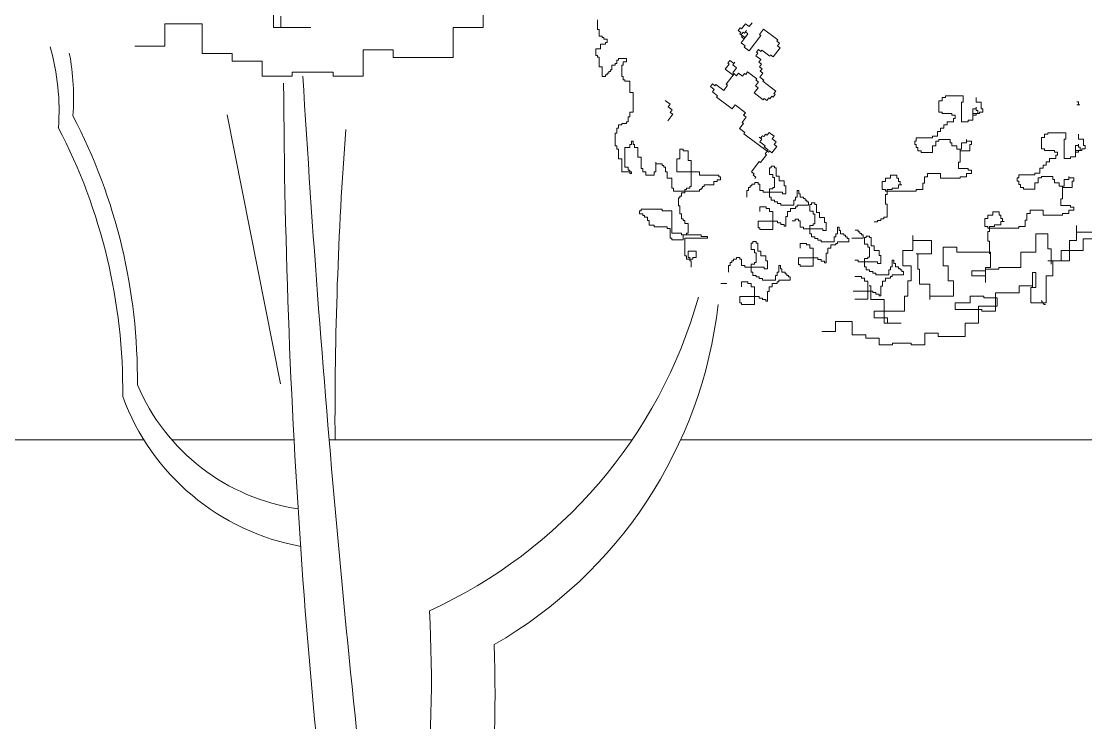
# Model space of a CAD drawing. Header units: millimetres. Extents: x -213 to 151, y -74 to 135.
# Drawn here: x 75.7632 to 76.0182, y -57.332 to -57.1639 of the extents above; entities that cross this region are included whole.
import ezdxf

# ---------------------------------------------------------------- set-up
doc = ezdxf.new("R2010")
doc.units = ezdxf.units.MM
doc.header["$LTSCALE"] = 15
doc.layers.add('JJ2', color=3, linetype='Continuous')

# ---------------------------------------------------------------- blocks, each defined once
blk = doc.blocks.new('sf')
at = {"color": 84, "lineweight": 5}
for p, q in [((17883.92, 471463.9), (17883.92, 471487.85)), ((17979.79, 471463.9), (17979.79, 471481.01)), ((17887.34, 471469.03), (17887.34, 471463.9)), ((18032.05, 471462.92), (18032.05, 471467.36)), ((17834.27, 471455.35), (17834.27, 471465.61)), ((17834.27, 471465.61), (17851.39, 471465.61)), ((17851.39, 471465.61), (17851.39, 471451.92)), ((17901.04, 471463.9), (17883.92, 471463.9)), ((17887.34, 471463.9), (17901.04, 471463.9)), ((17966.1, 471450.21), (17966.1, 471463.9)), ((17966.1, 471463.9), (17979.79, 471463.9)), ((18032.79, 471462.92), (18032.05, 471462.92)), ((18032.79, 471459.97), (18032.79, 471462.92)), ((18097.33, 471463.67), (18096.44, 471462.49)), ((18096.44, 471462.49), (18097.63, 471461.6)), ((18097.63, 471461.6), (18097.18, 471461.01)), ((18097.92, 471463.23), (18097.33, 471463.67)), ((18098.66, 471461.75), (18097.78, 471460.56)), ((18099.7, 471465.59), (18097.92, 471463.23)), ((18099.25, 471461.3), (18098.66, 471461.75)), ((18100.14, 471462.48), (18099.25, 471461.3)), ((18101.47, 471464.26), (18099.7, 471465.59)), ((18099.7, 471461.89), (18100.14, 471462.48)), ((18100.88, 471461.01), (18099.7, 471461.89)), ((18102.81, 471466.03), (18101.47, 471464.26)), ((18106.21, 471460.7), (18107.98, 471463.07)), ((18107.98, 471463.07), (18114.49, 471458.18)), ((18034.27, 471459.97), (18032.79, 471459.97)), ((18034.27, 471459.23), (18034.27, 471459.97)), ((18035.01, 471459.23), (18034.27, 471459.23)), ((18035.01, 471458.49), (18035.01, 471459.23)), ((18036.49, 471458.49), (18035.01, 471458.49)), ((18035.75, 471456.27), (18035.75, 471457.01)), ((18035.75, 471457.01), (18036.49, 471457.01)), ((18036.49, 471457.01), (18036.49, 471458.49)), ((18097.18, 471461.01), (18098.37, 471460.12)), ((18099.55, 471459.23), (18097.77, 471456.87)), ((18097.77, 471456.87), (18099.55, 471455.53)), ((18097.78, 471460.56), (18099.55, 471459.23)), ((18098.37, 471460.12), (18097.92, 471459.53)), ((18097.92, 471459.53), (18099.11, 471458.64)), ((18099.11, 471458.64), (18100.88, 471461.01)), ((18101.47, 471453.16), (18106.8, 471460.26)), ((18106.8, 471460.26), (18106.21, 471460.7)), ((18114.49, 471458.18), (18114.05, 471457.59)), ((18114.05, 471457.59), (18115.23, 471456.7)), ((18115.23, 471456.7), (18114.35, 471455.52)), ((17820.57, 471455.35), (17834.27, 471455.35)), ((17851.39, 471451.92), (17865.08, 471451.92)), ((17865.08, 471451.92), (17865.08, 471448.5)), ((17925.01, 471453.63), (17938.7, 471453.63)), ((17925.01, 471441.66), (17925.01, 471453.63)), ((17938.7, 471453.63), (17938.7, 471450.21)), ((18031.31, 471451.09), (18031.31, 471454.05)), ((18031.31, 471454.05), (18033.53, 471454.05)), ((18033.53, 471456.27), (18035.75, 471456.27)), ((18033.53, 471454.05), (18033.53, 471456.27)), ((18099.55, 471455.53), (18099.11, 471454.94)), ((18099.11, 471454.94), (18101.47, 471453.16)), ((18105.32, 471452.13), (18104.43, 471450.94)), ((18105.62, 471453.75), (18104.73, 471452.57)), ((18104.73, 471452.57), (18105.32, 471452.13)), ((18106.8, 471452.86), (18105.62, 471453.75)), ((18107.24, 471453.46), (18106.8, 471452.86)), ((18110.79, 471450.79), (18107.24, 471453.46)), ((18115.53, 471454.63), (18112.42, 471450.49)), ((18114.35, 471455.52), (18115.53, 471454.63)), ((17865.08, 471448.5), (17878.78, 471448.5)), ((17878.78, 471448.5), (17878.78, 471441.66)), ((17938.7, 471450.21), (17966.1, 471450.21)), ((18032.05, 471451.09), (18031.31, 471451.09)), ((18032.05, 471450.35), (18032.05, 471451.09)), ((18032.79, 471450.35), (18032.05, 471450.35)), ((18032.79, 471445.92), (18032.79, 471450.35)), ((18040.93, 471447.4), (18040.19, 471447.4)), ((18040.19, 471447.4), (18040.19, 471446.66)), ((18041.67, 471448.87), (18040.93, 471448.87)), ((18040.93, 471448.87), (18040.93, 471447.4)), ((18045.37, 471449.61), (18041.67, 471449.61)), ((18041.67, 471449.61), (18041.67, 471448.87)), ((18043.89, 471446.66), (18043.89, 471448.14)), ((18043.89, 471448.14), (18045.37, 471448.14)), ((18045.37, 471448.14), (18045.37, 471449.61)), ((18090.52, 471444.74), (18092.3, 471447.11)), ((18091.71, 471447.55), (18092.6, 471448.73)), ((18092.3, 471447.11), (18091.71, 471447.55)), ((18092.6, 471448.73), (18094.37, 471447.4)), ((18094.81, 471447.99), (18093.93, 471446.81)), ((18094.37, 471447.4), (18094.81, 471447.99)), ((18104.43, 471450.94), (18106.8, 471449.17)), ((18106.8, 471449.17), (18105.91, 471447.98)), ((18105.91, 471447.98), (18107.09, 471447.09)), ((18107.09, 471447.09), (18106.21, 471445.91)), ((18111.24, 471451.38), (18110.79, 471450.79)), ((18112.42, 471450.49), (18111.24, 471451.38)), ((17892.48, 471441.66), (17892.48, 471443.37)), ((17892.48, 471443.37), (17911.31, 471443.37)), ((17911.31, 471443.37), (17911.31, 471441.66)), ((18034.27, 471445.92), (18032.79, 471445.92)), ((18034.27, 471441.48), (18034.27, 471445.92)), ((18036.49, 471442.22), (18035.75, 471442.22)), ((18035.75, 471442.22), (18035.75, 471441.48)), ((18037.23, 471442.96), (18036.49, 471442.96)), ((18036.49, 471442.96), (18036.49, 471442.22)), ((18037.97, 471443.7), (18037.23, 471443.7)), ((18037.23, 471443.7), (18037.23, 471442.96)), ((18038.71, 471444.44), (18037.97, 471444.44)), ((18037.97, 471444.44), (18037.97, 471443.7)), ((18040.19, 471446.66), (18038.71, 471446.66)), ((18038.71, 471446.66), (18038.71, 471444.44)), ((18043.15, 471441.48), (18043.15, 471446.66)), ((18043.15, 471446.66), (18043.89, 471446.66)), ((18094.07, 471442.08), (18090.52, 471444.74)), ((18094.52, 471442.67), (18090.97, 471437.94)), ((18093.93, 471446.81), (18095.7, 471445.48)), ((18095.7, 471445.48), (18093.93, 471443.11)), ((18093.93, 471443.11), (18094.52, 471442.67)), ((18094.52, 471442.67), (18094.07, 471442.08)), ((18095.7, 471441.78), (18094.52, 471442.67)), ((18096.59, 471442.96), (18095.7, 471441.78)), ((18098.36, 471441.63), (18096.59, 471442.96)), ((18099.25, 471442.81), (18098.36, 471441.63)), ((18099.84, 471442.37), (18099.25, 471442.81)), ((18100.73, 471443.55), (18099.84, 471442.37)), ((18104.88, 471440.44), (18100.73, 471443.55)), ((18106.21, 471445.91), (18107.39, 471445.02)), ((18107.69, 471442.95), (18106.35, 471441.18)), ((18107.39, 471445.02), (18106.5, 471443.84)), ((18106.5, 471443.84), (18107.69, 471442.95)), ((17878.78, 471441.66), (17892.48, 471441.66)), ((17911.31, 471441.66), (17925.01, 471441.66)), ((18035.75, 471441.48), (18034.27, 471441.48)), ((18043.89, 471441.48), (18043.15, 471441.48)), ((18043.89, 471440), (18043.89, 471441.48)), ((18044.63, 471440), (18043.89, 471440)), ((18044.63, 471439.26), (18044.63, 471440)), ((18046.85, 471439.26), (18044.63, 471439.26)), ((18046.85, 471434.09), (18046.85, 471439.26)), ((18084.6, 471438.09), (18083.72, 471436.91)), ((18085.79, 471437.2), (18084.6, 471438.09)), ((18086.23, 471437.79), (18085.79, 471437.2)), ((18089.78, 471435.13), (18086.23, 471437.79)), ((18091.56, 471437.49), (18089.78, 471435.13)), ((18090.97, 471437.94), (18091.56, 471437.49)), ((18104.28, 471437.19), (18105.61, 471438.96)), ((18105.47, 471436.3), (18104.28, 471437.19)), ((18104.43, 471439.85), (18104.88, 471440.44)), ((18105.61, 471438.96), (18104.43, 471439.85)), ((18106.35, 471441.18), (18108.13, 471439.85)), ((18108.13, 471439.85), (18107.69, 471439.25)), ((18107.69, 471439.25), (18113.6, 471434.81)), ((18048.33, 471434.09), (18046.85, 471434.09)), ((18048.33, 471425.21), (18048.33, 471434.09)), ((18083.72, 471436.91), (18085.49, 471435.58)), ((18085.49, 471435.58), (18084.6, 471434.39)), ((18084.6, 471434.39), (18086.97, 471432.62)), ((18086.97, 471432.62), (18086.53, 471432.02)), ((18103.69, 471433.93), (18105.47, 471436.3)), ((18107.83, 471430.82), (18103.69, 471433.93)), ((18111.83, 471432.45), (18110.94, 471431.26)), ((18112.42, 471432), (18111.83, 471432.45)), ((18113.31, 471433.18), (18112.42, 471432)), ((18113.6, 471434.81), (18112.72, 471433.63)), ((18112.72, 471433.63), (18113.31, 471433.18)), ((18199.29, 471432.61), (18191.15, 471432.61)), ((18191.15, 471432.61), (18191.15, 471431.87)), ((18199.29, 471429.65), (18199.29, 471432.61)), ((18065.31, 471428.74), (18062.95, 471430.52)), ((18064.43, 471427.56), (18065.31, 471428.74)), ((18066.2, 471426.23), (18064.43, 471427.56)), ((18086.53, 471432.02), (18093.63, 471426.69)), ((18093.63, 471426.69), (18094.96, 471428.47)), ((18094.96, 471428.47), (18099.69, 471424.91)), ((18108.28, 471431.41), (18107.83, 471430.82)), ((18109.46, 471430.53), (18108.28, 471431.41)), ((18110.35, 471431.71), (18109.46, 471430.53)), ((18110.94, 471431.26), (18110.35, 471431.71)), ((18189.67, 471430.39), (18188.19, 471430.39)), ((18188.19, 471430.39), (18188.19, 471425.21)), ((18191.15, 471431.87), (18189.67, 471431.87)), ((18189.67, 471431.87), (18189.67, 471430.39)), ((18198.55, 471429.65), (18199.29, 471429.65)), ((18198.55, 471420.78), (18198.55, 471429.65)), ((18205.21, 471431.87), (18205.21, 471429.65)), ((18205.21, 471429.65), (18207.43, 471429.65)), ((18205.21, 471426.69), (18205.21, 471427.43)), ((18205.21, 471427.43), (18205.21, 471425.95)), ((18207.43, 471429.65), (18207.43, 471426.69)), ((18251.15, 471429.91), (18251.89, 471429.91)), ((18252.63, 471428.43), (18251.15, 471428.43)), ((18251.89, 471429.91), (18251.89, 471428.43)), ((18251.89, 471428.43), (18252.63, 471428.43)), ((18046.11, 471420.78), (18046.11, 471423)), ((18046.11, 471423), (18046.85, 471423)), ((18046.85, 471425.21), (18048.33, 471425.21)), ((18046.85, 471423), (18046.85, 471425.21)), ((18064.28, 471421.2), (18066.5, 471424.16)), ((18065.31, 471425.05), (18066.2, 471426.23)), ((18066.5, 471424.16), (18065.31, 471425.05)), ((18099.99, 471422.84), (18098.21, 471420.48)), ((18099.69, 471424.91), (18098.81, 471423.73)), ((18098.81, 471423.73), (18099.99, 471422.84)), ((18188.19, 471425.21), (18189.67, 471425.21)), ((18189.67, 471425.21), (18189.67, 471424.47)), ((18189.67, 471424.47), (18194.11, 471424.47)), ((18194.11, 471424.47), (18194.11, 471423.73)), ((18194.11, 471423.73), (18195.59, 471423.73)), ((18195.59, 471423.73), (18195.59, 471422.26)), ((18203.73, 471423.73), (18203.73, 471426.69)), ((18203.73, 471426.69), (18205.21, 471426.69)), ((18205.95, 471424.47), (18203.73, 471424.47)), ((18203.73, 471424.47), (18203.73, 471421.52)), ((18205.21, 471423.73), (18203.73, 471423.73)), ((18205.21, 471425.95), (18205.95, 471425.95)), ((18206.69, 471424.47), (18205.21, 471424.47)), ((18205.21, 471424.47), (18205.21, 471423.73)), ((18205.95, 471425.95), (18205.95, 471424.47)), ((18208.17, 471425.21), (18206.69, 471425.21)), ((18206.69, 471425.21), (18206.69, 471424.47)), ((18207.43, 471426.69), (18208.17, 471426.69)), ((18208.17, 471426.69), (18208.17, 471425.21)), ((18040.93, 471415.6), (18040.93, 471417.82)), ((18040.93, 471417.82), (18041.67, 471417.82)), ((18041.67, 471417.82), (18041.67, 471419.3)), ((18041.67, 471419.3), (18043.15, 471419.3)), ((18043.15, 471419.3), (18043.15, 471420.04)), ((18043.15, 471420.04), (18045.37, 471420.04)), ((18045.37, 471420.04), (18045.37, 471420.78)), ((18045.37, 471420.78), (18046.11, 471420.78)), ((18098.81, 471420.03), (18097.03, 471417.67)), ((18097.03, 471417.67), (18099.4, 471415.89)), ((18098.21, 471420.48), (18098.81, 471420.03)), ((18190.41, 471417.82), (18188.93, 471417.82)), ((18188.93, 471417.82), (18188.93, 471416.34)), ((18191.89, 471419.3), (18190.41, 471419.3)), ((18190.41, 471419.3), (18190.41, 471417.82)), ((18194.85, 471420.78), (18191.89, 471420.78)), ((18191.89, 471420.78), (18191.89, 471419.3)), ((18195.59, 471422.26), (18194.85, 471422.26)), ((18194.85, 471422.26), (18194.85, 471420.78)), ((18201.51, 471420.78), (18198.55, 471420.78)), ((18203.73, 471421.52), (18201.51, 471421.52)), ((18201.51, 471421.52), (18201.51, 471420.78)), ((18040.19, 471409.69), (18040.19, 471415.6)), ((18040.19, 471415.6), (18040.93, 471415.6)), ((18099.4, 471415.89), (18098.95, 471415.3)), ((18098.95, 471415.3), (18110.2, 471406.86)), ((18106.06, 471413.66), (18107.24, 471412.78)), ((18106.65, 471413.22), (18106.06, 471413.66)), ((18107.24, 471412.78), (18106.35, 471411.59)), ((18107.54, 471414.4), (18106.65, 471413.22)), ((18108.13, 471413.96), (18107.54, 471414.4)), ((18109.02, 471415.14), (18108.13, 471413.96)), ((18109.61, 471414.7), (18109.02, 471415.14)), ((18110.49, 471415.88), (18109.61, 471414.7)), ((18112.86, 471414.1), (18110.49, 471415.88)), ((18111.97, 471412.92), (18112.86, 471414.1)), ((18113.75, 471411.59), (18111.97, 471412.92)), ((18185.23, 471413.38), (18177.83, 471413.38)), ((18177.83, 471413.38), (18177.83, 471411.9)), ((18187.45, 471414.12), (18185.23, 471414.12)), ((18185.23, 471414.12), (18185.23, 471413.38)), ((18188.93, 471416.34), (18187.45, 471416.34)), ((18187.45, 471416.34), (18187.45, 471414.12)), ((18235.01, 471413.55), (18235.01, 471408.37)), ((18236.49, 471413.55), (18235.01, 471413.55)), ((18236.49, 471415.03), (18236.49, 471413.55)), ((18237.97, 471415.03), (18236.49, 471415.03)), ((18237.97, 471415.77), (18237.97, 471415.03)), ((18246.11, 471415.77), (18237.97, 471415.77)), ((18245.37, 471403.94), (18245.37, 471412.81)), ((18245.37, 471412.81), (18246.11, 471412.81)), ((18246.11, 471412.81), (18246.11, 471415.77)), ((18252.03, 471415.03), (18252.03, 471412.81)), ((18252.03, 471412.81), (18254.25, 471412.81)), ((18254.25, 471412.81), (18254.25, 471409.85)), ((18040.93, 471409.69), (18040.19, 471409.69)), ((18040.93, 471408.21), (18040.93, 471409.69)), ((18041.67, 471408.21), (18040.93, 471408.21)), ((18041.67, 471403.77), (18041.67, 471408.21)), ((18046.85, 471408.95), (18044.63, 471408.95)), ((18044.63, 471408.95), (18044.63, 471400.07)), ((18047.59, 471410.43), (18046.85, 471410.43)), ((18046.85, 471410.43), (18046.85, 471408.95)), ((18048.33, 471411.9), (18047.59, 471411.9)), ((18047.59, 471411.9), (18047.59, 471410.43)), ((18048.33, 471410.43), (18048.33, 471411.9)), ((18049.07, 471410.43), (18048.33, 471410.43)), ((18049.07, 471408.95), (18049.07, 471410.43)), ((18050.55, 471408.95), (18049.07, 471408.95)), ((18050.55, 471404.51), (18050.55, 471408.95)), ((18071.27, 471408.21), (18069.79, 471408.21)), ((18069.79, 471408.21), (18069.79, 471403.77)), ((18071.27, 471407.47), (18071.27, 471408.21)), ((18106.35, 471411.59), (18108.72, 471409.82)), ((18108.72, 471409.82), (18108.27, 471409.23)), ((18108.27, 471409.23), (18110.05, 471407.89)), ((18110.05, 471407.89), (18108.72, 471406.12)), ((18111.83, 471406.56), (18114.05, 471409.52)), ((18112.86, 471410.4), (18113.75, 471411.59)), ((18114.05, 471409.52), (18112.86, 471410.4)), ((18177.83, 471411.9), (18177.09, 471411.9)), ((18177.09, 471411.9), (18177.09, 471410.43)), ((18177.09, 471410.43), (18177.83, 471410.43)), ((18177.83, 471410.43), (18177.83, 471408.95)), ((18177.83, 471408.95), (18178.57, 471408.95)), ((18178.57, 471408.95), (18178.57, 471407.47)), ((18185.23, 471406.73), (18185.23, 471409.69)), ((18185.23, 471409.69), (18186.71, 471409.69)), ((18186.71, 471409.69), (18186.71, 471411.9)), ((18186.71, 471411.9), (18188.19, 471411.9)), ((18188.19, 471411.9), (18188.19, 471412.64)), ((18188.19, 471412.64), (18193.37, 471412.64)), ((18193.37, 471412.64), (18193.37, 471411.17)), ((18193.37, 471411.17), (18194.11, 471411.17)), ((18194.11, 471411.17), (18194.11, 471409.69)), ((18194.11, 471409.69), (18196.33, 471409.69)), ((18196.33, 471409.69), (18196.33, 471408.21)), ((18196.33, 471408.21), (18197.81, 471408.21)), ((18197.81, 471408.21), (18197.81, 471407.47)), ((18198.55, 471408.21), (18197.81, 471408.21)), ((18197.81, 471408.21), (18197.81, 471402.29)), ((18200.77, 471411.17), (18198.55, 471411.17)), ((18198.55, 471411.17), (18198.55, 471408.21)), ((18200.77, 471411.9), (18200.77, 471412.64)), ((18200.77, 471412.64), (18200.77, 471411.17)), ((18202.99, 471411.9), (18200.77, 471411.9)), ((18202.25, 471407.47), (18202.25, 471410.43)), ((18202.25, 471410.43), (18202.99, 471410.43)), ((18202.99, 471410.43), (18202.99, 471411.9)), ((18235.01, 471408.37), (18236.49, 471408.37)), ((18236.49, 471408.37), (18236.49, 471407.63)), ((18250.55, 471409.85), (18252.03, 471409.85)), ((18250.55, 471406.9), (18250.55, 471409.85)), ((18252.03, 471410.59), (18252.03, 471409.11)), ((18252.03, 471409.85), (18252.03, 471410.59)), ((18252.03, 471409.11), (18252.77, 471409.11)), ((18252.77, 471409.11), (18252.77, 471407.63)), ((18253.51, 471408.37), (18253.51, 471407.63)), ((18254.99, 471408.37), (18253.51, 471408.37)), ((18254.25, 471409.85), (18254.99, 471409.85)), ((18254.99, 471409.85), (18254.99, 471408.37)), ((18043.15, 471403.77), (18041.67, 471403.77)), ((18043.15, 471397.86), (18043.15, 471403.77)), ((18052.03, 471404.51), (18050.55, 471404.51)), ((18052.03, 471399.33), (18052.03, 471404.51)), ((18069.79, 471403.77), (18068.31, 471403.77)), ((18068.31, 471403.77), (18068.31, 471397.86)), ((18073.49, 471407.47), (18071.27, 471407.47)), ((18073.49, 471403.03), (18073.49, 471407.47)), ((18074.97, 471403.03), (18073.49, 471403.03)), ((18074.97, 471391.2), (18074.97, 471403.03)), ((18109.31, 471405.67), (18106.65, 471402.13)), ((18108.72, 471406.12), (18109.31, 471405.67)), ((18110.2, 471406.86), (18110.64, 471407.45)), ((18110.64, 471407.45), (18111.83, 471406.56)), ((18178.57, 471407.47), (18180.05, 471407.47)), ((18180.05, 471407.47), (18180.05, 471406.73)), ((18180.05, 471406.73), (18185.23, 471406.73)), ((18197.81, 471407.47), (18202.25, 471407.47)), ((18236.49, 471407.63), (18240.93, 471407.63)), ((18238.71, 471403.94), (18238.71, 471402.46)), ((18241.67, 471403.94), (18238.71, 471403.94)), ((18240.93, 471407.63), (18240.93, 471406.9)), ((18240.93, 471406.9), (18242.41, 471406.9)), ((18241.67, 471405.42), (18241.67, 471403.94)), ((18242.41, 471405.42), (18241.67, 471405.42)), ((18242.41, 471406.9), (18242.41, 471405.42)), ((18248.33, 471403.94), (18245.37, 471403.94)), ((18248.33, 471404.68), (18248.33, 471403.94)), ((18250.55, 471404.68), (18248.33, 471404.68)), ((18250.55, 471407.63), (18250.55, 471404.68)), ((18252.77, 471407.63), (18250.55, 471407.63)), ((18252.03, 471406.9), (18250.55, 471406.9)), ((18252.03, 471407.63), (18252.03, 471406.9)), ((18253.51, 471407.63), (18252.03, 471407.63)), ((18044.63, 471400.07), (18046.11, 471400.07)), ((18046.11, 471400.07), (18046.11, 471398.6)), ((18046.11, 471398.6), (18046.85, 471398.6)), ((18046.85, 471398.6), (18046.85, 471397.12)), ((18052.77, 471399.33), (18052.03, 471399.33)), ((18052.77, 471397.86), (18052.77, 471399.33)), ((18058.69, 471401.55), (18058.69, 471402.29)), ((18058.69, 471402.29), (18058.69, 471397.86)), ((18061.65, 471401.55), (18058.69, 471401.55)), ((18061.65, 471400.81), (18061.65, 471401.55)), ((18062.39, 471400.81), (18061.65, 471400.81)), ((18062.39, 471400.07), (18062.39, 471400.81)), ((18063.13, 471400.07), (18062.39, 471400.07)), ((18063.13, 471397.86), (18063.13, 471400.07)), ((18106.05, 471402.57), (18102.5, 471397.84)), ((18106.65, 471402.13), (18106.05, 471402.57)), ((18111.47, 471399.65), (18110.73, 471399.65)), ((18110.73, 471399.65), (18110.73, 471396.69)), ((18112.95, 471400.39), (18111.47, 471400.39)), ((18111.47, 471400.39), (18111.47, 471399.65)), ((18112.95, 471399.65), (18112.95, 471400.39)), ((18113.69, 471399.65), (18112.95, 471399.65)), ((18113.69, 471395.95), (18113.69, 471399.65)), ((18197.81, 471402.29), (18197.07, 471402.29)), ((18197.07, 471402.29), (18197.07, 471399.33)), ((18197.07, 471399.33), (18201.51, 471399.33)), ((18201.51, 471399.33), (18201.51, 471398.6)), ((18201.51, 471398.6), (18202.99, 471398.6)), ((18202.99, 471398.6), (18202.99, 471397.12)), ((18234.27, 471399.5), (18234.27, 471397.28)), ((18235.75, 471399.5), (18234.27, 471399.5)), ((18235.75, 471400.98), (18235.75, 471399.5)), ((18237.23, 471400.98), (18235.75, 471400.98)), ((18237.23, 471402.46), (18237.23, 471400.98)), ((18238.71, 471402.46), (18237.23, 471402.46)), ((18047.59, 471397.86), (18043.15, 471397.86)), ((18046.85, 471397.12), (18047.59, 471397.12)), ((18047.59, 471397.12), (18047.59, 471397.86)), ((18054.25, 471397.86), (18052.77, 471397.86)), ((18054.25, 471396.38), (18054.25, 471397.86)), ((18057.95, 471396.38), (18054.25, 471396.38)), ((18058.69, 471397.86), (18057.95, 471397.86)), ((18057.95, 471397.86), (18057.95, 471396.38)), ((18063.87, 471397.86), (18063.13, 471397.86)), ((18063.87, 471394.9), (18063.87, 471397.86)), ((18066.09, 471394.9), (18063.87, 471394.9)), ((18066.09, 471390.46), (18066.09, 471394.9)), ((18068.31, 471397.86), (18078.67, 471397.86)), ((18078.67, 471397.86), (18078.67, 471396.38)), ((18078.67, 471396.38), (18087.55, 471396.38)), ((18085.33, 471393.42), (18085.33, 471391.94)), ((18086.81, 471393.42), (18085.33, 471393.42)), ((18088.29, 471394.16), (18086.81, 471394.16)), ((18086.81, 471394.16), (18086.81, 471393.42)), ((18087.55, 471396.38), (18087.55, 471395.64)), ((18087.55, 471395.64), (18088.29, 471395.64)), ((18088.29, 471395.64), (18088.29, 471394.16)), ((18102.5, 471397.84), (18103.69, 471396.95)), ((18103.69, 471396.95), (18103.24, 471396.36)), ((18103.24, 471396.36), (18104.43, 471395.47)), ((18104.43, 471395.47), (18103.98, 471394.88)), ((18110.73, 471396.69), (18112.21, 471396.69)), ((18112.21, 471396.69), (18112.21, 471395.21)), ((18112.21, 471395.21), (18112.95, 471395.21)), ((18112.95, 471395.21), (18112.95, 471390.77)), ((18115.17, 471395.95), (18113.69, 471395.95)), ((18115.17, 471393.73), (18115.17, 471395.95)), ((18117.39, 471393.73), (18115.17, 471393.73)), ((18117.39, 471391.51), (18117.39, 471393.73)), ((18162.29, 471393.42), (18163.77, 471393.42)), ((18162.29, 471389.72), (18162.29, 471393.42)), ((18163.77, 471393.42), (18163.77, 471394.9)), ((18163.77, 471394.9), (18165.99, 471394.9)), ((18165.99, 471394.9), (18165.99, 471396.38)), ((18165.99, 471396.38), (18168.95, 471396.38)), ((18168.95, 471396.38), (18168.95, 471394.9)), ((18168.95, 471394.9), (18169.69, 471394.9)), ((18169.69, 471394.9), (18169.69, 471393.42)), ((18169.69, 471393.42), (18170.43, 471393.42)), ((18170.43, 471393.42), (18170.43, 471391.94)), ((18181.53, 471395.64), (18181.53, 471392.68)), ((18183.01, 471395.64), (18181.53, 471395.64)), ((18188.93, 471397.12), (18183.01, 471397.12)), ((18183.01, 471397.12), (18183.01, 471395.64)), ((18188.93, 471394.9), (18188.93, 471397.12)), ((18197.81, 471394.9), (18188.93, 471394.9)), ((18200.77, 471395.64), (18197.81, 471395.64)), ((18197.81, 471395.64), (18197.81, 471394.9)), ((18202.99, 471397.12), (18200.77, 471397.12)), ((18200.77, 471397.12), (18200.77, 471395.64)), ((18223.91, 471395.06), (18223.91, 471393.59)), ((18224.65, 471395.06), (18223.91, 471395.06)), ((18223.91, 471393.59), (18224.65, 471393.59)), ((18224.65, 471396.54), (18224.65, 471395.06)), ((18232.05, 471396.54), (18224.65, 471396.54)), ((18224.65, 471393.59), (18224.65, 471392.11)), ((18232.05, 471397.28), (18232.05, 471396.54)), ((18234.27, 471397.28), (18232.05, 471397.28)), ((18233.53, 471395.06), (18235.01, 471395.06)), ((18233.53, 471392.85), (18233.53, 471395.06)), ((18235.01, 471395.8), (18240.19, 471395.8)), ((18235.01, 471395.06), (18235.01, 471395.8)), ((18240.19, 471395.8), (18240.19, 471394.33)), ((18240.19, 471394.33), (18240.93, 471394.33)), ((18240.93, 471394.33), (18240.93, 471392.85)), ((18245.37, 471394.33), (18245.37, 471391.37)), ((18247.59, 471394.33), (18245.37, 471394.33)), ((18247.59, 471395.8), (18247.59, 471394.33)), ((18247.59, 471395.06), (18247.59, 471395.8)), ((18249.81, 471395.06), (18247.59, 471395.06)), ((18249.07, 471393.59), (18249.81, 471393.59)), ((18249.07, 471390.63), (18249.07, 471393.59)), ((18249.81, 471393.59), (18249.81, 471395.06)), ((18066.83, 471390.46), (18066.09, 471390.46)), ((18066.83, 471388.98), (18066.83, 471390.46)), ((18078.67, 471388.98), (18066.83, 471388.98)), ((18072.01, 471388.24), (18072.01, 471389.72)), ((18072.01, 471389.72), (18072.75, 471389.72)), ((18072.75, 471389.72), (18072.75, 471390.46)), ((18072.75, 471390.46), (18074.23, 471390.46)), ((18074.23, 471391.2), (18074.97, 471391.2)), ((18074.23, 471390.46), (18074.23, 471391.2)), ((18079.41, 471389.72), (18078.67, 471389.72)), ((18078.67, 471389.72), (18078.67, 471388.98)), ((18080.15, 471390.46), (18079.41, 471390.46)), ((18079.41, 471390.46), (18079.41, 471389.72)), ((18080.89, 471391.2), (18080.15, 471391.2)), ((18080.15, 471391.2), (18080.15, 471390.46)), ((18085.33, 471391.94), (18080.89, 471391.94)), ((18080.89, 471391.94), (18080.89, 471391.2)), ((18100.37, 471386.34), (18100.37, 471389.3)), ((18100.37, 471389.3), (18101.11, 471389.3)), ((18101.11, 471389.3), (18101.11, 471390.77)), ((18101.11, 471390.77), (18101.85, 471390.77)), ((18101.85, 471390.77), (18101.85, 471391.51)), ((18101.85, 471391.51), (18102.59, 471391.51)), ((18102.59, 471391.51), (18102.59, 471392.25)), ((18102.59, 471392.25), (18104.07, 471392.25)), ((18104.07, 471392.25), (18104.07, 471392.99)), ((18104.07, 471392.99), (18105.55, 471392.99)), ((18105.55, 471392.99), (18105.55, 471392.25)), ((18105.55, 471392.25), (18106.29, 471392.25)), ((18106.29, 471392.25), (18106.29, 471389.3)), ((18106.29, 471389.3), (18107.77, 471389.3)), ((18107.77, 471389.3), (18107.77, 471388.56)), ((18107.77, 471388.56), (18116.65, 471388.56)), ((18112.21, 471390.03), (18110.73, 471390.03)), ((18110.73, 471390.03), (18110.73, 471386.34)), ((18112.95, 471390.77), (18112.21, 471390.77)), ((18112.21, 471390.77), (18112.21, 471390.03)), ((18116.65, 471388.56), (18116.65, 471387.82)), ((18118.13, 471391.51), (18117.39, 471391.51)), ((18118.13, 471387.82), (18118.13, 471391.51)), ((18123.31, 471386.34), (18123.31, 471389.3)), ((18123.31, 471389.3), (18124.05, 471389.3)), ((18124.05, 471389.3), (18124.05, 471387.82)), ((18163.77, 471389.72), (18162.29, 471389.72)), ((18163.77, 471388.98), (18163.77, 471389.72)), ((18177.83, 471388.98), (18163.77, 471388.98)), ((18166.73, 471389.72), (18164.51, 471389.72)), ((18164.51, 471389.72), (18164.51, 471387.5)), ((18169.69, 471390.46), (18166.73, 471390.46)), ((18166.73, 471390.46), (18166.73, 471389.72)), ((18171.17, 471391.94), (18169.69, 471391.94)), ((18169.69, 471391.94), (18169.69, 471390.46)), ((18170.43, 471391.94), (18171.17, 471391.94)), ((18180.79, 471389.72), (18177.83, 471389.72)), ((18177.83, 471389.72), (18177.83, 471388.98)), ((18181.53, 471392.68), (18180.79, 471392.68)), ((18180.79, 471392.68), (18180.79, 471389.72)), ((18224.65, 471392.11), (18225.39, 471392.11)), ((18225.39, 471392.11), (18225.39, 471390.63)), ((18225.39, 471390.63), (18226.87, 471390.63)), ((18226.87, 471390.63), (18226.87, 471389.89)), ((18226.87, 471389.89), (18232.05, 471389.89)), ((18232.05, 471392.85), (18233.53, 471392.85)), ((18232.05, 471389.89), (18232.05, 471392.85)), ((18240.93, 471392.85), (18243.15, 471392.85)), ((18243.15, 471392.85), (18243.15, 471391.37)), ((18243.15, 471391.37), (18244.63, 471391.37)), ((18244.63, 471391.37), (18244.63, 471385.45)), ((18245.37, 471391.37), (18244.63, 471391.37)), ((18244.63, 471391.37), (18244.63, 471390.63)), ((18244.63, 471390.63), (18249.07, 471390.63)), ((18069.05, 471382.33), (18069.05, 471386.03)), ((18069.05, 471386.03), (18069.79, 471386.03)), ((18069.79, 471386.03), (18069.79, 471386.76)), ((18069.79, 471386.76), (18070.53, 471386.76)), ((18070.53, 471386.76), (18070.53, 471388.24)), ((18070.53, 471388.24), (18072.01, 471388.24)), ((18110.73, 471386.34), (18111.47, 471386.34)), ((18111.47, 471386.34), (18111.47, 471384.86)), ((18111.47, 471384.86), (18112.95, 471384.86)), ((18112.95, 471384.86), (18112.95, 471384.12)), ((18112.95, 471384.12), (18114.43, 471384.12)), ((18114.43, 471384.12), (18114.43, 471383.38)), ((18116.65, 471387.82), (18118.13, 471387.82)), ((18121.83, 471382.64), (18121.83, 471384.86)), ((18121.83, 471384.86), (18122.57, 471384.86)), ((18122.57, 471384.86), (18122.57, 471386.34)), ((18122.57, 471386.34), (18123.31, 471386.34)), ((18124.05, 471387.82), (18124.79, 471387.82)), ((18124.79, 471387.82), (18124.79, 471386.34)), ((18124.79, 471386.34), (18126.27, 471386.34)), ((18126.27, 471386.34), (18126.27, 471385.6)), ((18126.27, 471385.6), (18127.01, 471385.6)), ((18127.01, 471385.6), (18127.01, 471384.86)), ((18127.01, 471384.86), (18127.75, 471384.86)), ((18127.75, 471384.86), (18127.75, 471384.12)), ((18127.75, 471384.12), (18128.49, 471384.12)), ((18128.49, 471384.12), (18128.49, 471382.64)), ((18129.91, 471383.64), (18129.91, 471382.9)), ((18131.39, 471383.64), (18129.91, 471383.64)), ((18131.39, 471382.9), (18131.39, 471383.64)), ((18164.51, 471387.5), (18163.77, 471387.5)), ((18163.77, 471387.5), (18163.77, 471383.07)), ((18243.89, 471385.45), (18243.89, 471382.49)), ((18244.63, 471385.45), (18243.89, 471385.45)), ((18052.03, 471380.11), (18051.29, 471380.11)), ((18051.29, 471380.11), (18051.29, 471378.63)), ((18061.65, 471380.85), (18052.03, 471380.85)), ((18052.03, 471380.85), (18052.03, 471380.11)), ((18061.65, 471380.11), (18061.65, 471380.85)), ((18066.09, 471380.11), (18061.65, 471380.11)), ((18066.09, 471369.76), (18066.09, 471380.11)), ((18069.79, 471382.33), (18069.05, 471382.33)), ((18069.79, 471378.63), (18069.79, 471382.33)), ((18109.25, 471381.9), (18106.29, 471381.9)), ((18106.29, 471381.9), (18106.29, 471379.68)), ((18109.25, 471381.16), (18109.25, 471381.9)), ((18110.73, 471381.16), (18109.25, 471381.16)), ((18110.73, 471379.68), (18110.73, 471381.16)), ((18112.21, 471379.68), (18110.73, 471379.68)), ((18112.21, 471371.55), (18112.21, 471379.68)), ((18114.43, 471383.38), (18115.91, 471383.38)), ((18115.91, 471383.38), (18115.91, 471382.64)), ((18115.91, 471382.64), (18121.83, 471382.64)), ((18118.87, 471379.68), (18118.87, 471377.46)), ((18120.35, 471379.68), (18118.87, 471379.68)), ((18122.57, 471381.16), (18120.35, 471381.16)), ((18120.35, 471381.16), (18120.35, 471379.68)), ((18123.31, 471381.9), (18122.57, 471381.9)), ((18122.57, 471381.9), (18122.57, 471381.16)), ((18128.49, 471382.64), (18123.31, 471382.64)), ((18123.31, 471382.64), (18123.31, 471381.9)), ((18129.17, 471382.9), (18129.17, 471379.95)), ((18129.91, 471382.9), (18129.17, 471382.9)), ((18129.17, 471379.95), (18130.65, 471379.95)), ((18130.65, 471379.95), (18130.65, 471378.47)), ((18132.13, 471382.9), (18131.39, 471382.9)), ((18132.13, 471379.21), (18132.13, 471382.9)), ((18133.61, 471379.21), (18132.13, 471379.21)), ((18133.61, 471376.99), (18133.61, 471379.21)), ((18163.77, 471383.07), (18164.51, 471383.07)), ((18164.51, 471383.07), (18164.51, 471377.15)), ((18212.81, 471379.54), (18215.77, 471379.54)), ((18212.81, 471378.06), (18212.81, 471379.54)), ((18215.77, 471379.54), (18215.77, 471378.06)), ((18229.83, 471378.8), (18228.35, 471378.8)), ((18228.35, 471378.8), (18228.35, 471375.84)), ((18229.83, 471380.28), (18229.83, 471378.8)), ((18235.75, 471380.28), (18229.83, 471380.28)), ((18235.75, 471378.06), (18235.75, 471380.28)), ((18243.89, 471382.49), (18248.33, 471382.49)), ((18244.63, 471378.8), (18244.63, 471378.06)), ((18247.59, 471378.8), (18244.63, 471378.8)), ((18247.59, 471380.28), (18247.59, 471378.8)), ((18249.81, 471380.28), (18247.59, 471380.28)), ((18248.33, 471382.49), (18248.33, 471381.76)), ((18248.33, 471381.76), (18249.81, 471381.76)), ((18249.81, 471381.76), (18249.81, 471380.28)), ((18051.29, 471378.63), (18052.77, 471378.63)), ((18052.77, 471378.63), (18052.77, 471377.89)), ((18052.77, 471377.89), (18053.51, 471377.89)), ((18053.51, 471377.89), (18053.51, 471377.15)), ((18053.51, 471377.15), (18054.99, 471377.15)), ((18054.99, 471377.15), (18054.99, 471375.67)), ((18054.99, 471375.67), (18055.73, 471375.67)), ((18055.73, 471375.67), (18055.73, 471373.46)), ((18070.53, 471378.63), (18069.79, 471378.63)), ((18070.53, 471376.41), (18070.53, 471378.63)), ((18071.27, 471376.41), (18070.53, 471376.41)), ((18071.27, 471375.67), (18071.27, 471376.41)), ((18072.01, 471375.67), (18071.27, 471375.67)), ((18072.01, 471374.2), (18072.01, 471375.67)), ((18073.49, 471374.2), (18072.01, 471374.2)), ((18073.49, 471369.76), (18073.49, 471374.2)), ((18105.55, 471375.25), (18105.55, 471372.29)), ((18114.43, 471375.25), (18105.55, 471375.25)), ((18114.43, 471374.51), (18114.43, 471375.25)), ((18115.91, 471374.51), (18114.43, 471374.51)), ((18115.91, 471373.77), (18115.91, 471374.51)), ((18118.13, 471377.46), (18118.13, 471373.03)), ((18118.87, 471377.46), (18118.13, 471377.46)), ((18121.03, 471375.51), (18122.51, 471375.51)), ((18122.51, 471376.25), (18123.99, 471376.25)), ((18122.51, 471375.51), (18122.51, 471376.25)), ((18123.99, 471376.25), (18123.99, 471375.51)), ((18123.99, 471375.51), (18124.73, 471375.51)), ((18124.73, 471375.51), (18124.73, 471372.55)), ((18130.65, 471378.47), (18131.39, 471378.47)), ((18130.65, 471374.03), (18130.65, 471373.29)), ((18131.39, 471374.03), (18130.65, 471374.03)), ((18131.39, 471378.47), (18131.39, 471374.03)), ((18135.83, 471376.99), (18133.61, 471376.99)), ((18135.83, 471374.77), (18135.83, 471376.99)), ((18136.57, 471374.77), (18135.83, 471374.77)), ((18136.57, 471371.07), (18136.57, 471374.77)), ((18160.07, 471374.93), (18158.59, 471374.93)), ((18161.55, 471375.67), (18160.07, 471375.67)), ((18160.07, 471375.67), (18160.07, 471374.93)), ((18163.03, 471376.41), (18161.55, 471376.41)), ((18161.55, 471376.41), (18161.55, 471375.67)), ((18164.51, 471377.15), (18163.03, 471377.15)), ((18163.03, 471377.15), (18163.03, 471376.41)), ((18209.11, 471372.88), (18209.11, 471376.58)), ((18209.11, 471376.58), (18210.59, 471376.58)), ((18210.59, 471378.06), (18212.81, 471378.06)), ((18210.59, 471376.58), (18210.59, 471378.06)), ((18215.77, 471378.06), (18216.51, 471378.06)), ((18216.51, 471378.06), (18216.51, 471376.58)), ((18216.51, 471376.58), (18217.25, 471376.58)), ((18216.51, 471375.1), (18216.51, 471373.62)), ((18217.99, 471375.1), (18216.51, 471375.1)), ((18217.25, 471376.58), (18217.25, 471375.1)), ((18217.25, 471375.1), (18217.99, 471375.1)), ((18227.61, 471375.84), (18227.61, 471372.88)), ((18228.35, 471375.84), (18227.61, 471375.84)), ((18244.63, 471378.06), (18235.75, 471378.06)), ((18055.73, 471373.46), (18057.95, 471373.46)), ((18057.95, 471373.46), (18057.95, 471372.72)), ((18057.95, 471372.72), (18063.87, 471372.72)), ((18063.87, 471372.72), (18063.87, 471371.98)), ((18063.87, 471371.98), (18065.35, 471371.98)), ((18065.35, 471371.98), (18065.35, 471367.54)), ((18070.53, 471369.76), (18066.09, 471369.76)), ((18070.53, 471369.02), (18070.53, 471369.76)), ((18079.41, 471369.02), (18070.53, 471369.02)), ((18071.27, 471366.8), (18071.27, 471369.02)), ((18071.27, 471369.02), (18072.75, 471369.02)), ((18072.75, 471369.02), (18072.75, 471369.76)), ((18072.75, 471369.76), (18073.49, 471369.76)), ((18079.41, 471368.28), (18079.41, 471369.02)), ((18105.55, 471372.29), (18106.29, 471372.29)), ((18106.29, 471372.29), (18106.29, 471371.55)), ((18106.29, 471371.55), (18112.21, 471371.55)), ((18117.39, 471373.77), (18115.91, 471373.77)), ((18117.39, 471373.03), (18117.39, 471373.77)), ((18118.13, 471373.03), (18117.39, 471373.03)), ((18124.73, 471372.55), (18126.21, 471372.55)), ((18126.21, 471372.55), (18126.21, 471371.81)), ((18126.21, 471371.81), (18135.09, 471371.81)), ((18129.17, 471373.29), (18129.17, 471369.59)), ((18130.65, 471373.29), (18129.17, 471373.29)), ((18129.17, 471369.59), (18129.91, 471369.59)), ((18129.91, 471369.59), (18129.91, 471368.12)), ((18135.09, 471371.81), (18135.09, 471371.07)), ((18135.09, 471371.07), (18136.57, 471371.07)), ((18141.01, 471369.59), (18141.75, 471369.59)), ((18141.01, 471368.12), (18141.01, 471369.59)), ((18141.75, 471372.55), (18142.49, 471372.55)), ((18141.75, 471369.59), (18141.75, 471372.55)), ((18142.49, 471372.55), (18142.49, 471371.07)), ((18142.49, 471371.07), (18143.23, 471371.07)), ((18143.23, 471371.07), (18143.23, 471369.59)), ((18143.23, 471369.59), (18144.71, 471369.59)), ((18144.71, 471369.59), (18144.71, 471368.85)), ((18149.81, 471371.22), (18151.29, 471371.22)), ((18151.29, 471371.22), (18151.29, 471370.48)), ((18151.29, 471370.48), (18152.03, 471370.48)), ((18152.03, 471370.48), (18152.03, 471369.74)), ((18152.03, 471369.74), (18152.77, 471369.74)), ((18152.77, 471369.74), (18152.77, 471369)), ((18152.77, 471369), (18153.51, 471369)), ((18153.51, 471369), (18153.51, 471367.52)), ((18210.59, 471372.88), (18209.11, 471372.88)), ((18210.59, 471372.14), (18210.59, 471372.88)), ((18224.65, 471372.14), (18210.59, 471372.14)), ((18210.59, 471370.66), (18210.59, 471366.23)), ((18211.33, 471370.66), (18210.59, 471370.66)), ((18211.33, 471372.88), (18211.33, 471370.66)), ((18213.55, 471372.88), (18211.33, 471372.88)), ((18213.55, 471373.62), (18213.55, 471372.88)), ((18216.51, 471373.62), (18213.55, 471373.62)), ((18224.65, 471372.88), (18224.65, 471372.14)), ((18227.61, 471372.88), (18224.65, 471372.88)), ((18232.5, 471369.54), (18232.5, 471361.07)), ((18237.9, 471369.54), (18232.5, 471369.54)), ((18237.9, 471362.61), (18237.9, 471369.54)), ((18250.99, 471370.31), (18250.99, 471373.39)), ((18250.99, 471373.39), (18250.99, 471366.46)), ((18260.24, 471370.31), (18250.99, 471370.31)), ((18065.35, 471367.54), (18066.09, 471367.54)), ((18066.09, 471367.54), (18066.09, 471366.8)), ((18066.09, 471366.8), (18071.27, 471366.8)), ((18072.01, 471359.41), (18072.01, 471367.54)), ((18072.01, 471367.54), (18082.37, 471367.54)), ((18082.37, 471368.28), (18079.41, 471368.28)), ((18082.37, 471367.54), (18082.37, 471368.28)), ((18102.35, 471365.32), (18102.35, 471362.36)), ((18103.09, 471365.32), (18102.35, 471365.32)), ((18103.09, 471366.06), (18103.09, 471365.32)), ((18104.57, 471366.06), (18103.09, 471366.06)), ((18104.57, 471365.32), (18104.57, 471366.06)), ((18105.31, 471365.32), (18104.57, 471365.32)), ((18105.31, 471361.63), (18105.31, 471365.32)), ((18124.73, 471365.16), (18124.73, 471362.94)), ((18127.69, 471365.16), (18124.73, 471365.16)), ((18127.69, 471364.42), (18127.69, 471365.16)), ((18129.17, 471364.42), (18127.69, 471364.42)), ((18129.17, 471362.94), (18129.17, 471364.42)), ((18129.91, 471368.12), (18131.39, 471368.12)), ((18131.39, 471368.12), (18131.39, 471367.38)), ((18131.39, 471367.38), (18132.87, 471367.38)), ((18132.87, 471367.38), (18132.87, 471366.64)), ((18132.87, 471366.64), (18134.35, 471366.64)), ((18134.35, 471366.64), (18134.35, 471365.9)), ((18134.35, 471365.9), (18140.27, 471365.9)), ((18138.79, 471364.42), (18138.79, 471362.94)), ((18141.01, 471364.42), (18138.79, 471364.42)), ((18140.27, 471368.12), (18141.01, 471368.12)), ((18140.27, 471365.9), (18140.27, 471368.12)), ((18141.01, 471365.16), (18141.01, 471364.42)), ((18141.75, 471365.16), (18141.01, 471365.16)), ((18141.75, 471365.9), (18141.75, 471365.16)), ((18146.93, 471365.9), (18141.75, 471365.9)), ((18144.71, 471368.85), (18145.45, 471368.85)), ((18145.45, 471368.85), (18145.45, 471368.12)), ((18145.45, 471368.12), (18146.19, 471368.12)), ((18146.19, 471368.12), (18146.19, 471367.38)), ((18146.19, 471367.38), (18146.93, 471367.38)), ((18146.93, 471367.38), (18146.93, 471365.9)), ((18153.51, 471367.52), (18148.33, 471367.52)), ((18154.93, 471367.78), (18154.19, 471367.78)), ((18154.19, 471367.78), (18154.19, 471364.83)), ((18154.19, 471364.83), (18155.67, 471364.83)), ((18156.41, 471368.52), (18154.93, 471368.52)), ((18154.93, 471368.52), (18154.93, 471367.78)), ((18155.67, 471364.83), (18155.67, 471363.35)), ((18156.41, 471367.78), (18156.41, 471368.52)), ((18157.15, 471367.78), (18156.41, 471367.78)), ((18157.15, 471364.09), (18157.15, 471367.78)), ((18176.26, 471368.77), (18176.26, 471361.84)), ((18176.26, 471366.46), (18176.26, 471368.77)), ((18184.73, 471366.46), (18176.26, 471366.46)), ((18184.73, 471360.3), (18184.73, 471366.46)), ((18210.59, 471366.23), (18211.33, 471366.23)), ((18211.33, 471366.23), (18211.33, 471360.31)), ((18247.91, 471366.46), (18247.91, 471357.22)), ((18250.99, 471366.46), (18247.91, 471366.46)), ((18254.08, 471361.84), (18254.08, 471367.23)), ((18254.08, 471367.23), (18260.24, 471367.23)), ((18072.75, 471359.41), (18072.01, 471359.41)), ((18072.75, 471357.93), (18072.75, 471359.41)), ((18073.49, 471358.67), (18073.49, 471361.63)), ((18073.49, 471361.63), (18077.19, 471361.63)), ((18077.19, 471361.63), (18077.19, 471358.67)), ((18102.35, 471362.36), (18103.83, 471362.36)), ((18103.83, 471362.36), (18103.83, 471360.89)), ((18103.83, 471360.89), (18104.57, 471360.89)), ((18104.57, 471360.89), (18104.57, 471356.45)), ((18106.79, 471361.63), (18105.31, 471361.63)), ((18106.79, 471359.41), (18106.79, 471361.63)), ((18109.01, 471359.41), (18106.79, 471359.41)), ((18109.01, 471357.19), (18109.01, 471359.41)), ((18130.65, 471362.94), (18129.17, 471362.94)), ((18130.65, 471354.81), (18130.65, 471362.94)), ((18137.31, 471360.72), (18136.57, 471360.72)), ((18136.57, 471360.72), (18136.57, 471356.28)), ((18138.79, 471362.94), (18137.31, 471362.94)), ((18137.31, 471362.94), (18137.31, 471360.72)), ((18155.67, 471363.35), (18156.41, 471363.35)), ((18156.41, 471363.35), (18156.41, 471358.91)), ((18158.63, 471364.09), (18157.15, 471364.09)), ((18158.63, 471361.87), (18158.63, 471364.09)), ((18160.85, 471361.87), (18158.63, 471361.87)), ((18160.85, 471359.65), (18160.85, 471361.87)), ((18161.59, 471359.65), (18160.85, 471359.65)), ((18161.59, 471355.95), (18161.59, 471359.65)), ((18176.26, 471361.84), (18171.64, 471361.84)), ((18171.64, 471361.84), (18171.64, 471354.91)), ((18178.57, 471360.3), (18177.8, 471360.3)), ((18177.8, 471360.3), (18184.73, 471360.3)), ((18178.57, 471353.37), (18178.57, 471360.3)), ((18196.29, 471363.38), (18190.13, 471363.38)), ((18190.13, 471363.38), (18190.13, 471354.91)), ((18196.29, 471361.07), (18196.29, 471363.38)), ((18211.7, 471361.07), (18196.29, 471361.07)), ((18211.7, 471354.14), (18211.7, 471361.07)), ((18232.5, 471361.07), (18225.57, 471361.07)), ((18225.57, 471361.07), (18225.57, 471354.14)), ((18239.44, 471362.61), (18237.9, 471362.61)), ((18239.44, 471355.68), (18239.44, 471362.61)), ((18244.06, 471357.22), (18244.06, 471361.84)), ((18244.06, 471361.84), (18254.08, 471361.84)), ((18075.71, 471357.93), (18072.75, 471357.93)), ((18074.23, 471358.67), (18073.49, 471358.67)), ((18074.23, 471357.19), (18074.23, 471358.67)), ((18074.97, 471357.19), (18074.23, 471357.19)), ((18074.97, 471354.23), (18074.97, 471357.19)), ((18077.19, 471358.67), (18075.71, 471358.67)), ((18075.71, 471358.67), (18075.71, 471357.93)), ((18091.99, 471354.97), (18092.73, 471354.97)), ((18091.99, 471352.01), (18091.99, 471354.97)), ((18092.73, 471356.45), (18093.47, 471356.45)), ((18092.73, 471354.97), (18092.73, 471356.45)), ((18093.47, 471357.19), (18094.21, 471357.19)), ((18093.47, 471356.45), (18093.47, 471357.19)), ((18094.21, 471357.19), (18094.21, 471357.93)), ((18094.21, 471357.93), (18095.69, 471357.93)), ((18095.69, 471358.67), (18097.17, 471358.67)), ((18095.69, 471357.93), (18095.69, 471358.67)), ((18097.17, 471358.67), (18097.17, 471357.93)), ((18097.17, 471357.93), (18097.91, 471357.93)), ((18097.91, 471357.93), (18097.91, 471354.97)), ((18097.91, 471354.97), (18099.39, 471354.97)), ((18099.39, 471354.97), (18099.39, 471354.23)), ((18102.35, 471355.71), (18102.35, 471352.01)), ((18103.83, 471355.71), (18102.35, 471355.71)), ((18103.83, 471356.45), (18103.83, 471355.71)), ((18104.57, 471356.45), (18103.83, 471356.45)), ((18109.75, 471357.19), (18109.01, 471357.19)), ((18109.75, 471353.49), (18109.75, 471357.19)), ((18114.93, 471354.97), (18115.67, 471354.97)), ((18114.93, 471352.01), (18114.93, 471354.97)), ((18115.67, 471354.97), (18115.67, 471353.49)), ((18132.87, 471358.5), (18123.99, 471358.5)), ((18123.99, 471358.5), (18123.99, 471355.55)), ((18123.99, 471355.55), (18124.73, 471355.55)), ((18124.73, 471355.55), (18124.73, 471354.81)), ((18124.73, 471354.81), (18130.65, 471354.81)), ((18132.87, 471357.76), (18132.87, 471358.5)), ((18134.35, 471357.76), (18132.87, 471357.76)), ((18134.35, 471357.02), (18134.35, 471357.76)), ((18135.83, 471357.02), (18134.35, 471357.02)), ((18135.83, 471356.28), (18135.83, 471357.02)), ((18136.57, 471356.28), (18135.83, 471356.28)), ((18149.75, 471357.43), (18151.23, 471357.43)), ((18151.23, 471357.43), (18151.23, 471356.69)), ((18151.23, 471356.69), (18160.11, 471356.69)), ((18155.67, 471358.17), (18154.19, 471358.17)), ((18154.19, 471358.17), (18154.19, 471354.48)), ((18154.19, 471354.48), (18154.93, 471354.48)), ((18154.93, 471354.48), (18154.93, 471353)), ((18156.41, 471358.91), (18155.67, 471358.91)), ((18155.67, 471358.91), (18155.67, 471358.17)), ((18160.11, 471356.69), (18160.11, 471355.95)), ((18160.11, 471355.95), (18161.59, 471355.95)), ((18166.03, 471353), (18166.03, 471354.48)), ((18166.03, 471354.48), (18166.77, 471354.48)), ((18166.77, 471354.48), (18166.77, 471357.43)), ((18166.77, 471357.43), (18167.51, 471357.43)), ((18167.51, 471357.43), (18167.51, 471355.95)), ((18167.51, 471355.95), (18168.25, 471355.95)), ((18168.25, 471355.95), (18168.25, 471354.48)), ((18168.25, 471354.48), (18169.73, 471354.48)), ((18169.73, 471354.48), (18169.73, 471353.74)), ((18171.64, 471354.91), (18175.49, 471354.91)), ((18175.49, 471354.91), (18175.49, 471347.98)), ((18190.13, 471354.91), (18192.44, 471354.91)), ((18192.44, 471354.91), (18192.44, 471347.98)), ((18240.21, 471357.22), (18237.9, 471357.22)), ((18237.9, 471357.22), (18244.06, 471357.22)), ((18247.91, 471357.22), (18239.44, 471357.22)), ((18239.44, 471357.22), (18239.44, 471355.68)), ((18240.21, 471350.29), (18240.21, 471357.22)), ((18099.39, 471354.23), (18108.27, 471354.23)), ((18102.35, 471352.01), (18103.09, 471352.01)), ((18103.09, 471352.01), (18103.09, 471350.53)), ((18103.09, 471350.53), (18104.57, 471350.53)), ((18104.57, 471350.53), (18104.57, 471349.8)), ((18104.57, 471349.8), (18106.05, 471349.8)), ((18106.05, 471349.8), (18106.05, 471349.06)), ((18108.27, 471354.23), (18108.27, 471353.49)), ((18108.27, 471353.49), (18109.75, 471353.49)), ((18113.45, 471350.53), (18114.19, 471350.53)), ((18113.45, 471348.32), (18113.45, 471350.53)), ((18114.19, 471352.01), (18114.93, 471352.01)), ((18114.19, 471350.53), (18114.19, 471352.01)), ((18115.67, 471353.49), (18116.41, 471353.49)), ((18116.41, 471353.49), (18116.41, 471352.01)), ((18116.41, 471352.01), (18117.89, 471352.01)), ((18117.89, 471352.01), (18117.89, 471351.27)), ((18117.89, 471351.27), (18118.63, 471351.27)), ((18118.63, 471351.27), (18118.63, 471350.53)), ((18118.63, 471350.53), (18119.37, 471350.53)), ((18119.37, 471350.53), (18119.37, 471349.8)), ((18119.37, 471349.8), (18120.11, 471349.8)), ((18120.11, 471349.8), (18120.11, 471348.32)), ((18152.71, 471350.04), (18149.75, 471350.04)), ((18152.71, 471349.3), (18152.71, 471350.04)), ((18154.93, 471353), (18156.41, 471353)), ((18156.41, 471353), (18156.41, 471352.26)), ((18156.41, 471352.26), (18157.89, 471352.26)), ((18157.89, 471352.26), (18157.89, 471351.52)), ((18157.89, 471351.52), (18159.37, 471351.52)), ((18159.37, 471351.52), (18159.37, 471350.78)), ((18159.37, 471350.78), (18165.29, 471350.78)), ((18165.29, 471350.78), (18165.29, 471353)), ((18165.29, 471353), (18166.03, 471353)), ((18166.77, 471350.04), (18166.03, 471350.04)), ((18166.03, 471350.04), (18166.03, 471349.3)), ((18171.95, 471350.78), (18166.77, 471350.78)), ((18166.77, 471350.78), (18166.77, 471350.04)), ((18169.73, 471353.74), (18170.47, 471353.74)), ((18170.47, 471353.74), (18170.47, 471353)), ((18170.47, 471353), (18171.21, 471353)), ((18171.21, 471353), (18171.21, 471352.26)), ((18171.21, 471352.26), (18171.95, 471352.26)), ((18171.95, 471352.26), (18171.95, 471350.78)), ((18179.34, 471353.37), (18178.57, 471353.37)), ((18179.34, 471346.45), (18179.34, 471353.37)), ((18209.39, 471352.6), (18203.23, 471352.6)), ((18203.23, 471352.6), (18203.23, 471350.29)), ((18203.23, 471350.29), (18209.39, 471350.29)), ((18209.39, 471347.21), (18209.39, 471354.14)), ((18209.39, 471354.14), (18211.7, 471354.14)), ((18215.55, 471353.37), (18209.39, 471353.37)), ((18209.39, 471353.37), (18209.39, 471352.6)), ((18209.39, 471350.29), (18209.39, 471347.21)), ((18225.57, 471354.14), (18215.55, 471354.14)), ((18215.55, 471354.14), (18215.55, 471353.37)), ((18230.96, 471344.91), (18230.96, 471351.83)), ((18230.96, 471351.83), (18232.5, 471351.83)), ((18232.5, 471351.83), (18232.5, 471344.91)), ((18237.13, 471350.29), (18240.21, 471350.29)), ((18237.13, 471337.98), (18237.13, 471350.29)), ((18091.24, 471346.8), (18088.44, 471346.8)), ((18097.91, 471347.58), (18097.91, 471345.36)), ((18100.87, 471347.58), (18097.91, 471347.58)), ((18100.87, 471346.84), (18100.87, 471347.58)), ((18102.35, 471346.84), (18100.87, 471346.84)), ((18102.35, 471345.36), (18102.35, 471346.84)), ((18103.83, 471345.36), (18102.35, 471345.36)), ((18103.83, 471337.23), (18103.83, 471345.36)), ((18106.05, 471349.06), (18107.53, 471349.06)), ((18107.53, 471349.06), (18107.53, 471348.32)), ((18107.53, 471348.32), (18113.45, 471348.32)), ((18110.49, 471345.36), (18110.49, 471343.14)), ((18111.97, 471345.36), (18110.49, 471345.36)), ((18111.97, 471346.84), (18111.97, 471345.36)), ((18114.19, 471346.84), (18111.97, 471346.84)), ((18114.19, 471347.58), (18114.19, 471346.84)), ((18114.93, 471347.58), (18114.19, 471347.58)), ((18114.93, 471348.32), (18114.93, 471347.58)), ((18120.11, 471348.32), (18114.93, 471348.32)), ((18154.19, 471349.3), (18152.71, 471349.3)), ((18154.19, 471347.82), (18154.19, 471349.3)), ((18155.67, 471347.82), (18154.19, 471347.82)), ((18155.67, 471339.69), (18155.67, 471347.82)), ((18157, 471345.68), (18156.23, 471345.68)), ((18157, 471339.52), (18157, 471345.68)), ((18161.59, 471345.6), (18161.59, 471341.17)), ((18162.33, 471345.6), (18161.59, 471345.6)), ((18162.33, 471347.82), (18162.33, 471345.6)), ((18163.81, 471347.82), (18162.33, 471347.82)), ((18166.03, 471349.3), (18163.81, 471349.3)), ((18163.81, 471349.3), (18163.81, 471347.82)), ((18175.49, 471347.98), (18173.95, 471347.98)), ((18173.95, 471347.98), (18173.95, 471341.06)), ((18183.96, 471346.45), (18179.34, 471346.45)), ((18183.96, 471339.52), (18183.96, 471346.45)), ((18192.44, 471347.98), (18194.75, 471347.98)), ((18194.75, 471347.98), (18194.75, 471341.06)), ((18224.8, 471342.6), (18224.8, 471345.68)), ((18224.8, 471345.68), (18230.96, 471345.68)), ((18232.5, 471344.91), (18230.19, 471344.91)), ((18230.19, 471344.91), (18230.19, 471337.98)), ((18230.96, 471345.68), (18230.96, 471344.91)), ((18097.17, 471340.92), (18097.17, 471337.96)), ((18106.05, 471340.92), (18097.17, 471340.92)), ((18106.05, 471340.18), (18106.05, 471340.92)), ((18107.53, 471340.18), (18106.05, 471340.18)), ((18107.53, 471339.44), (18107.53, 471340.18)), ((18110.49, 471343.14), (18109.75, 471343.14)), ((18109.75, 471343.14), (18109.75, 471338.7)), ((18157.89, 471343.38), (18149.01, 471343.38)), ((18157.89, 471342.64), (18157.89, 471343.38)), ((18159.37, 471342.64), (18157.89, 471342.64)), ((18159.37, 471341.91), (18159.37, 471342.64)), ((18160.85, 471341.91), (18159.37, 471341.91)), ((18160.85, 471341.17), (18160.85, 471341.91)), ((18161.59, 471341.17), (18160.85, 471341.17)), ((18172.41, 471341.06), (18172.41, 471334.13)), ((18173.95, 471341.06), (18172.41, 471341.06)), ((18194.75, 471341.06), (18183.96, 471341.06)), ((18183.96, 471341.06), (18183.96, 471339.52)), ((18208.62, 471341.06), (18202.46, 471341.06)), ((18202.46, 471341.06), (18202.46, 471337.98)), ((18208.62, 471340.29), (18208.62, 471341.06)), ((18214.78, 471340.29), (18208.62, 471340.29)), ((18214.01, 471334.13), (18214.01, 471342.6)), ((18214.01, 471342.6), (18224.8, 471342.6)), ((18214.78, 471336.44), (18214.78, 471340.29)), ((18097.17, 471337.96), (18097.91, 471337.96)), ((18097.91, 471337.96), (18097.91, 471337.23)), ((18097.91, 471337.23), (18103.83, 471337.23)), ((18109.01, 471339.44), (18107.53, 471339.44)), ((18109.01, 471338.7), (18109.01, 471339.44)), ((18109.75, 471338.7), (18109.01, 471338.7)), ((18149.75, 471339.69), (18155.67, 471339.69)), ((18163.16, 471339.52), (18157, 471339.52)), ((18163.16, 471328.74), (18163.16, 471339.52)), ((18195.52, 471337.98), (18195.52, 471334.9)), ((18202.46, 471337.98), (18195.52, 471337.98)), ((18206.31, 471328.74), (18206.31, 471336.44)), ((18206.31, 471336.44), (18214.78, 471336.44)), ((18230.19, 471337.98), (18237.13, 471337.98)), ((18235.01, 471338.7), (18235.01, 471339.07)), ((18235.38, 471338.7), (18235.01, 471338.7)), ((18235.38, 471337.96), (18235.38, 471338.7)), ((18235.75, 471337.96), (18235.38, 471337.96)), ((18235.75, 471337.59), (18235.75, 471337.96)), ((18236.12, 471337.59), (18235.75, 471337.59)), ((18236.12, 471337.22), (18236.12, 471337.59)), ((18236.86, 471337.22), (18236.12, 471337.22)), ((18172.41, 471334.13), (18158.54, 471334.13)), ((18158.54, 471334.13), (18158.54, 471331.05)), ((18158.54, 471331.05), (18164.7, 471331.05)), ((18164.7, 471331.05), (18164.7, 471328.74)), ((18195.52, 471334.9), (18207.85, 471334.9)), ((18207.85, 471334.9), (18207.85, 471334.13)), ((18207.85, 471334.13), (18214.01, 471334.13)), ((18140.82, 471324.89), (18140.82, 471329.51)), ((18140.82, 471329.51), (18148.52, 471329.51)), ((18148.52, 471329.51), (18148.52, 471323.35)), ((18170.87, 471328.74), (18163.16, 471328.74)), ((18164.7, 471328.74), (18170.87, 471328.74)), ((18200.14, 471322.58), (18200.14, 471328.74)), ((18200.14, 471328.74), (18206.31, 471328.74)), ((18134.66, 471324.89), (18140.82, 471324.89)), ((18148.52, 471323.35), (18154.69, 471323.35)), ((18154.69, 471323.35), (18154.69, 471321.81)), ((18154.69, 471321.81), (18160.85, 471321.81)), ((18160.85, 471321.81), (18160.85, 471318.73)), ((18181.65, 471324.12), (18187.82, 471324.12)), ((18181.65, 471318.73), (18181.65, 471324.12)), ((18187.82, 471324.12), (18187.82, 471322.58)), ((18187.82, 471322.58), (18200.14, 471322.58)), ((18160.85, 471318.73), (18167.01, 471318.73)), ((18167.01, 471318.73), (18167.01, 471319.5)), ((18167.01, 471319.5), (18175.49, 471319.5)), ((18175.49, 471319.5), (18175.49, 471318.73)), ((18175.49, 471318.73), (18181.65, 471318.73))]:
    blk.add_line(p, q, dxfattribs=at)
for centre, radius, start, end in [((17680.22, 471426.27), 105.71, 355.5901, 15.76), ((17686.91, 471431.61), 105.71, 355.5901, 11.157), ((17561.99, 471303.34), 259.76, 359.3698, 27.5487)]:
    blk.add_arc(centre, radius, start, end, dxfattribs=at)
at = {"color": 43, "lineweight": 5}
for centre, radius, start, end in [((21170.44, 471452.35), 3281.85, 180.24354, 188.18021), ((24701.72, 471849.47), 6816.53, 183.430024, 187.017115), ((17862.18, 471401.39), 224.45, 294.4892, 344.2829), ((17882.52, 471360.61), 206.06, 299.772, 353.4655), ((17909.04, 471337.67), 94.89, 203.0672, 261.6209), ((17915.6, 471331.96), 107.08, 200.1112, 259.8206), ((17395.22, 471164.83), 560.93, 325.1399, 3.3011), ((17424.31, 471160.68), 560.93, 325.1399, 2.1534)]:
    blk.add_arc(centre, radius, start, end, dxfattribs=at)
at = {"lineweight": 5}
blk.add_arc((17555.3, 471298), 259.76, 359.3698, 27.5487, dxfattribs=at)
blk = doc.blocks.new('elevation sofa')
at = {"layer": 'JJ2', "color": 4, "lineweight": 5}
for p, q in [((715868.53, -15178.42), (715881.29, -15242.81)), ((715754.83, -15256.22), (715848.55, -15256.23)), ((715855.24, -15256.23), (715884.54, -15256.23)), ((715892.95, -15256.24), (715965.53, -15256.24)), ((715977.17, -15256.24), (716337.76, -15256.28))]:
    blk.add_line(p, q, dxfattribs=at)
at = {"layer": 'JJ2', "color": 137, "lineweight": 5}
blk.add_arc((716838.5, -15251.54), 944.15, 175.77054, 180.28478, dxfattribs=at)

msp = doc.modelspace()

# ---------------------------------------------------------------- block references
at = {"lineweight": 5, "xscale": 0.0005240255359560251, "yscale": 0.0005240255359560251, "zscale": 0.0005240255359560251}
msp.add_blockref('sf', (66.45199, -304.22448), dxfattribs=at)
at = {"linetype": 'Continuous', "lineweight": 13, "xscale": 0.001, "yscale": 0.001, "zscale": 0.001}
msp.add_blockref('elevation sofa', (-640.05597, -42.00791), dxfattribs=at)

doc.saveas('drawing.dxf')
